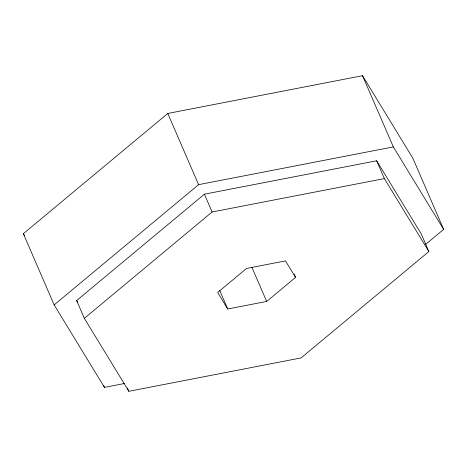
<?xml version="1.0" encoding="UTF-8"?>
<svg xmlns="http://www.w3.org/2000/svg" width="467" height="467" viewBox="0 0 467 467"><rect width="100%" height="100%" fill="white"/><g stroke="black" fill="none" stroke-linecap="round" stroke-linejoin="round"><path stroke-width="0.7" d="M124.52 383.495L104.474 387.382L54.16 304.898L23.35 233.693L167.781 113.458L362.526 75.701L412.84 158.185L443.65 229.39L425.735 244.299M54.16 304.898L198.598 184.663L393.342 146.907L443.65 229.39M76.652 300.538L204.406 194.184L376.665 160.788L421.164 233.751L428.864 251.55L301.11 357.903L128.851 391.299L84.352 318.342L76.652 300.538L77.779 302.394M84.352 318.342L212.111 211.989L384.364 178.592L428.864 251.55M295.558 277.392L285.495 260.895L246.547 268.449L217.663 292.494L227.721 308.991L266.675 301.443L295.558 277.392L294.117 274.059M23.35 233.693L24.482 235.555M362.526 75.701L393.342 146.907M376.665 160.788L384.364 178.592M251.941 267.398L266.675 301.443M204.406 194.184L212.111 211.989M167.781 113.458L198.598 184.663M219.636 290.299L227.721 308.991M127.427 388.001L128.851 391.299M103.61 385.386L104.474 387.382"/></g></svg>
